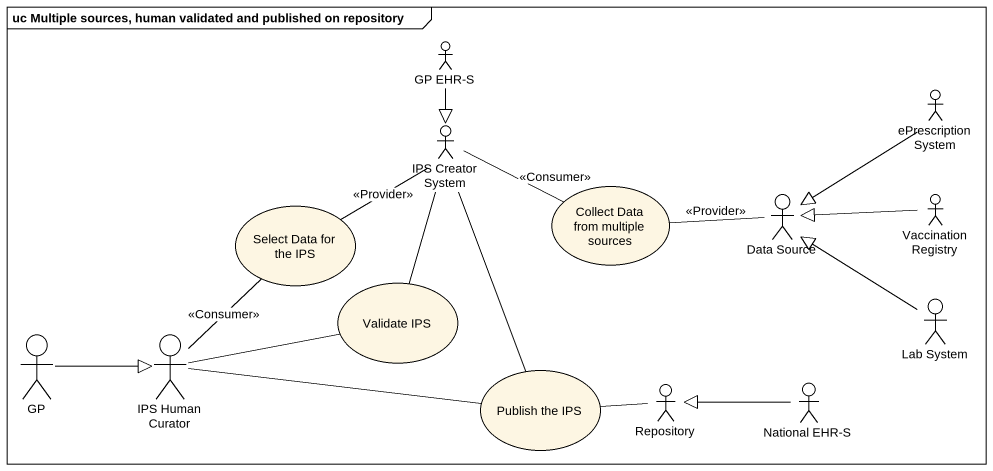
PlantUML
@startuml
mainframe uc Multiple sources, human validated and published on repository
actor "GP EHR-S" as GP_EHR_S
actor "IPS Creator System" as IPS_Creator_System
actor "ePrescription System" as ePrescription_System
usecase "Collect Data from multiple sources" as Collect_Data_from_multiple
usecase "Select Data for the IPS" as Select_Data_for_the_IPS
actor "Data Source" as Data_Source
actor "Vaccination Registry" as Vaccination_Registry
usecase "Validate IPS" as Validate_IPS
actor GP
actor "IPS Human Curator" as IPS_Human_Curator
actor "Lab System" as Lab_System
usecase "Publish the IPS" as Publish_the_IPS
actor Repository
actor "National EHR-S" as National_EHR_S
GP_EHR_S --|> IPS_Creator_System
IPS_Creator_System -right- Collect_Data_from_multiple : <<Consumer>>
IPS_Creator_System -left- Select_Data_for_the_IPS : <<Provider>>
IPS_Creator_System -- Publish_the_IPS
ePrescription_System --|> Data_Source
Data_Source -left- Collect_Data_from_multiple : <<Provider>>
Vaccination_Registry -left-|> Data_Source
Validate_IPS -up- IPS_Creator_System
GP -right-|> IPS_Human_Curator
IPS_Human_Curator -up- Select_Data_for_the_IPS : <<Consumer>>
IPS_Human_Curator -right- Validate_IPS
IPS_Human_Curator -right- Publish_the_IPS
Lab_System -up-|> Data_Source
Repository -left- Publish_the_IPS
National_EHR_S -left-|> Repository
@enduml
